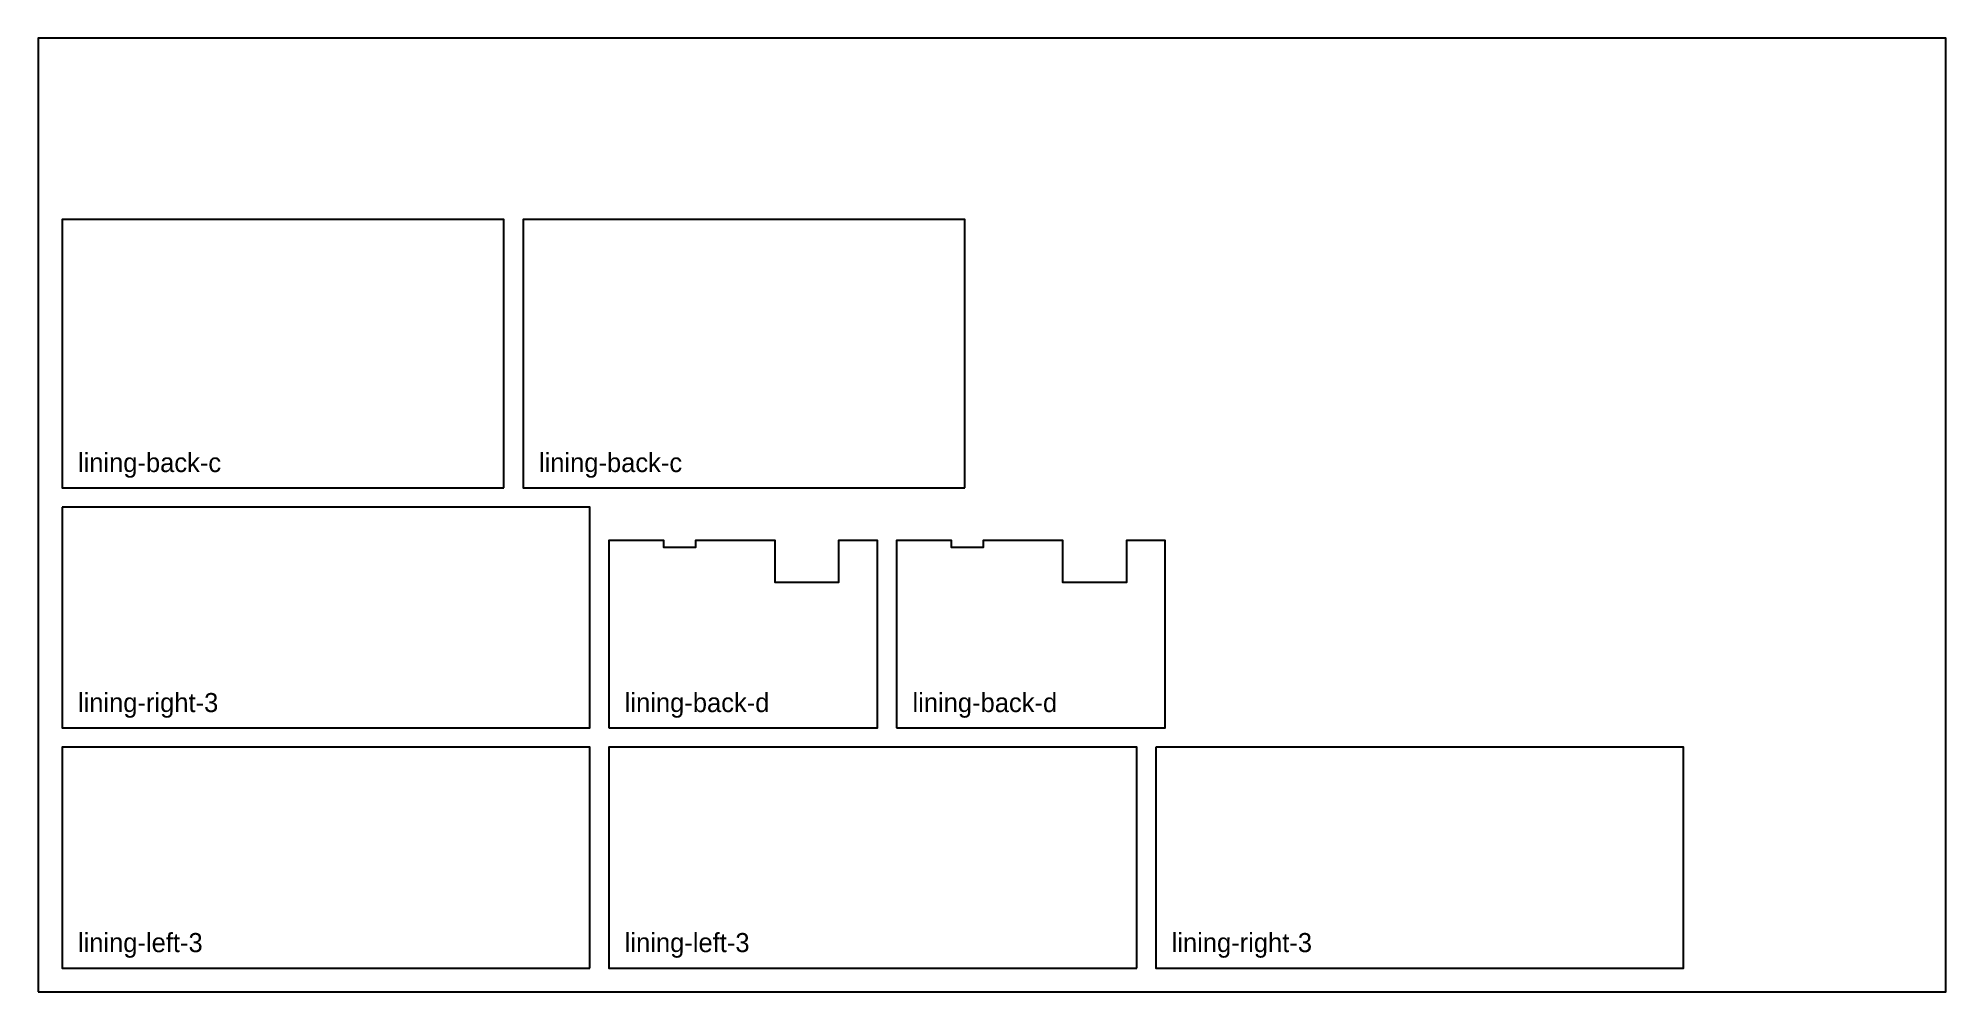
# Model space of a CAD drawing. Header units: millimetres. Extents: x 0 to 1200, y 0 to 600.
import ezdxf

# ---------------------------------------------------------------- set-up
doc = ezdxf.new("R2010")
doc.units = ezdxf.units.MM
doc.layers.add('CUT_OUTSIDE', color=1, linetype='Continuous')

msp = doc.modelspace()

# ---------------------------------------------------------------- linework, layer by layer
at = {"layer": 'CUT_OUTSIDE'}
for points in [[(293, 317), (293, 486), (15, 486), (15, 317), (293, 317)], [(583, 317), (583, 486), (305, 486), (305, 317), (583, 317)], [(15, 305), (15, 166), (347, 166), (347, 305), (15, 305)], [(359, 166), (528, 166), (528, 284), (503.5, 284), (503.5, 257.5), (463.5, 257.5), (463.5, 284), (413.5, 284), (413.5, 279.5), (393.5, 279.5), (393.5, 284), (359, 284), (359, 166)], [(540, 166), (709, 166), (709, 284), (684.5, 284), (684.5, 257.5), (644.5, 257.5), (644.5, 284), (594.5, 284), (594.5, 279.5), (574.5, 279.5), (574.5, 284), (540, 284), (540, 166)], [(347, 15), (347, 154), (15, 154), (15, 15), (347, 15)], [(691, 15), (691, 154), (359, 154), (359, 15), (691, 15)], [(703, 154), (703, 15), (1035, 15), (1035, 154), (703, 154)]]:
    msp.add_lwpolyline(points, close=True, dxfattribs=at)
at = {"layer": 'SHEET_EDGE'}
msp.add_lwpolyline([(0, 0), (1200, 0), (1200, 600), (0, 600)], close=True, dxfattribs=at)

# ---------------------------------------------------------------- texts
at = {"layer": 'NOTES'}
for s, p in [('lining-back-c', (25, 327)), ('lining-back-c', (315, 327)), ('lining-right-3', (25, 176)), ('lining-back-d', (369, 176)), ('lining-back-d', (550, 176)), ('lining-left-3', (25, 25)), ('lining-left-3', (369, 25)), ('lining-right-3', (713, 25))]:
    msp.add_text(s, height=12, dxfattribs=at).set_placement(p)

doc.saveas('drawing.dxf')
